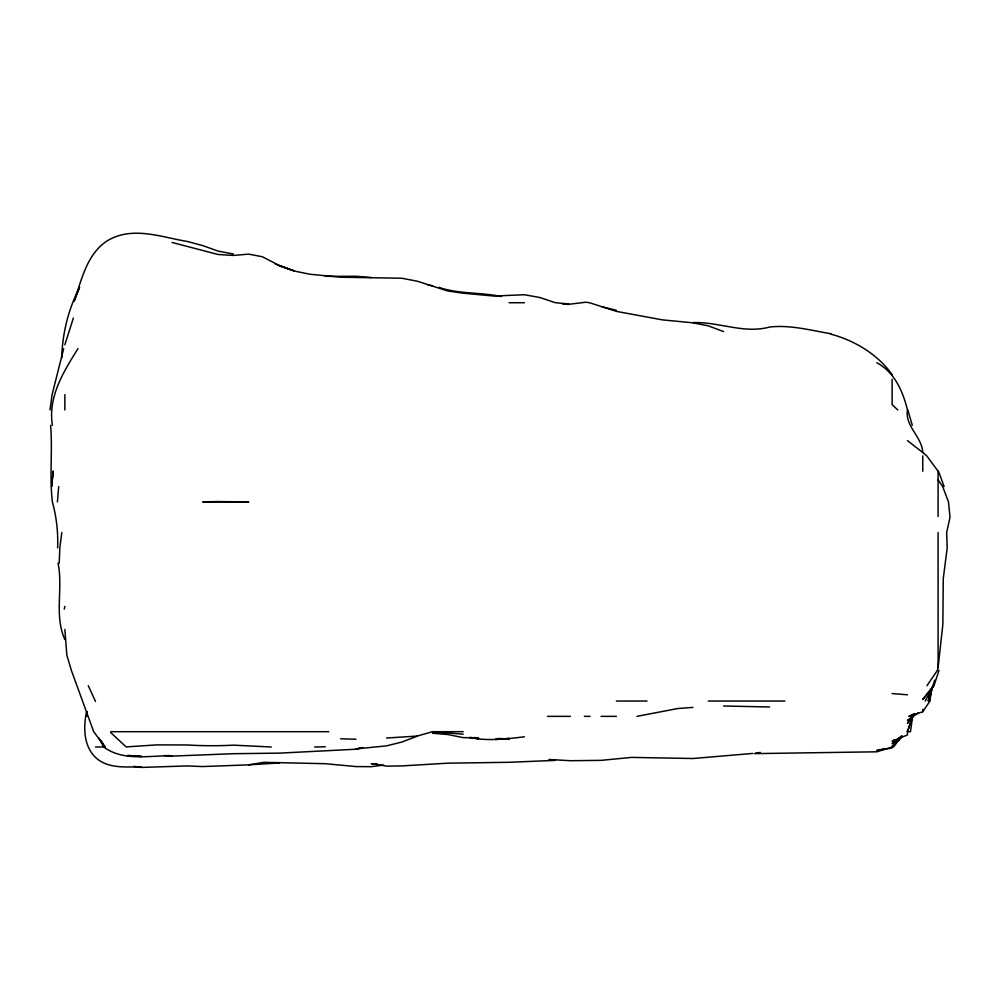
<?xml version="1.0" encoding="UTF-8"?>
<svg xmlns="http://www.w3.org/2000/svg" width="1000" height="1000" viewBox="0 0 1000 1000"><rect width="100%" height="100%" fill="white"/><g stroke="black" fill="none" stroke-linecap="round" stroke-linejoin="round"><path stroke-width="1.5" d="M59.212 563.162L59.825 547.85L61.825 532.525M61.762 357.875C62.337 333.4 68.375 309.188 79.6 287.4L74.1 301.337C81.613 280.05 86.487 255.087 106.263 241.45C131.488 225.338 160.575 237.075 187.3 241.45L202.725 245.6L218.05 251.088L233.375 254M57.4 501.887L58.688 486.562M930.975 691.85L929.975 701.038L922.763 711.762L908.838 716.363L914.412 713.538M926.938 685.725L937.387 670.4L938.088 667.663L942.85 624.45L943.275 578.488L947.2 547.85L946.663 532.525L950 517.2L948.487 501.887L942.675 486.562L938.088 479.762M50 409.963L52.088 394.65L63.663 348.688M930.713 691.85L929.312 701.038L932.688 685.725M934.7 680.15L928.162 701.038L931.862 688.512M86.45 712.188C83.387 727.588 83.513 745.713 95.487 757.412C107.662 768.9 126.013 766.912 141.45 766.762M64.262 609.125L64.85 606.388M939 670.4L933.95 685.725L922.763 699.488L933.55 685.725L925.175 701.038M64.85 344.762L73.362 318.05M907.45 731.688L912.6 716.363L910.487 731.688L907.45 731.688L912.85 716.363M77.975 348.688C63.575 371.5 47.725 397.075 52.425 425.288M912.262 716.363L907.45 723.337L912.913 716.363L907.45 720.537L918.225 712.825M893.637 747L901.312 736.4M901.363 736.838L892.125 747L897.938 739.938M892.125 747L902.387 736.062M892.125 746.125L901.862 736.838M901.438 736.275L892.125 743.625L901.55 736.275M894.675 739.638L892.125 741.237L907.45 734.938L907.45 730.35M417.212 736.2L401.887 742.025L386.575 745.863L355.925 748.913L362.575 747.55M890.738 747.438L876.812 751.8L754.25 753.625M463.175 731.688L432.525 731.688L417.212 736.062L386.575 738.025M362.575 747.638L355.925 749.237L279.325 753.138L233.375 753.7L172.087 756.112L164.425 755.512M885.163 748.587L876.812 750.5L892.125 748.012M133.787 766.4L141.45 767.425L187.413 765.938L202.725 766.562L248.688 764.85L264.012 762.325L325.288 763.7L355.925 766.575L371.25 766.688L383.5 765.05M755.775 753.075L760.375 752.438M636.975 716.363L677.65 708.55L692.962 707.387M524.45 736.8C506.175 738.962 487.512 741.388 469.3 737.4M752.712 753.438L692.962 758.512L631.688 757.4L601.05 760.362L570.413 760.713L548.962 759.475M110.812 732.663L126.125 746.9L156.775 744.887L187.413 744.963A399.625 399.625 0 0 0 233.375 745.15L271.275 747M248.688 764.85L279.325 762.95M314.613 747L325.288 746.762M325.288 276.337L355.925 276.262L371.25 277.512M769.562 706.988L723.612 706M555.087 760.387L509.125 762.288L447.85 763.175L401.887 765.913L386.575 766.137L371.25 763.625L377.375 764.038M509.125 302.725L524.45 302.725M616.375 701.038L647.013 701.038M708.288 701.038L784.887 701.038M547.537 716.363L570.413 716.363M584.388 716.363L590.037 716.363M601.05 716.363L616.375 716.363M110.812 731.688L328.725 731.688M95.487 747L104.425 747M340.613 738.775L355.925 739.237M432.525 731.8L463.175 734.175M167.5 755.525L172.087 755.775C149.375 755.413 123.3 761.6 103.725 747L98.925 738.062M692.962 322.6C718.825 321.662 743.838 334.075 769.562 327.05C790.238 324.663 810.6 330.35 830.85 333.713M562.75 304.05L568.875 304.462M892.125 693.562L907.45 694.8M432.525 733.25L447.85 734.525L463.175 737.625L478.488 737.938L473.888 737.525M498.4 738.438L509.125 739.35L501.475 738.55M470.825 737.588L478.488 738.6L470.825 737.487M427.938 285.062L432.525 285.7M501.475 296.588C480.775 292.075 459.212 294.275 438.95 287.4M172.087 242.475L218.05 254.475L233.375 255.438L248.688 254.125L262.425 256.762L279.325 265.525L294.65 271.112L309.975 274.25L340.613 277.213L401.887 278.25L417.212 281.188L447.85 291.012L463.175 293.2L493.812 296.05L524.45 294.738L539.775 297.5L555.45 302.725L570.413 304.113L585.725 302.225L589.487 302.725L616.375 311.375L662.325 319.862L692.962 322.825L708.288 325.838L723.612 331.587M602.438 306.938L616.375 310.275M830.85 334.137C854.587 340.525 877.725 354.288 892.125 374.65M279.325 265.912L294.65 271.05L275.15 263.962M876.812 362.75C894.638 372.312 902.887 391.262 907.45 409.963C904.8 426.275 922 436.637 922.763 452.55L926.812 455.925L938.088 471.25L938.088 516.525M907.45 440.6L922.763 452.55M897.775 409.963L892.125 404.613L892.125 379.325M95.487 701.413L88.275 685.725M101.05 740.625L105.025 747L93.7 731.688L71.375 670.4L66.85 655.088L64.85 629.45M938.487 471.25L944.125 486.562M907.812 409.963L912.3 425.288M64.85 639.562C53.95 615.075 63.325 588.5 58.05 563.162M50.625 425.288C52.7 450.8 49.387 476.362 52.362 501.887C56.45 516.85 58.263 532.337 57.625 547.85M938.088 532.525L938.088 667.663M922.763 455.925L922.763 471.25M922.763 709.362L922.763 711.762M64.85 394.65L64.85 409.963M53.188 471.25L51.625 486.562L53.188 471.25M87.2 711.762L86.613 716.363L87.263 711.762M509.125 738.487L495.337 739.4L509.125 738.5M218.05 501.55L202.725 501.887L248.688 501.887L218.05 501.55M141.45 756.425L127.662 755.5L141.45 756.462"/></g></svg>
